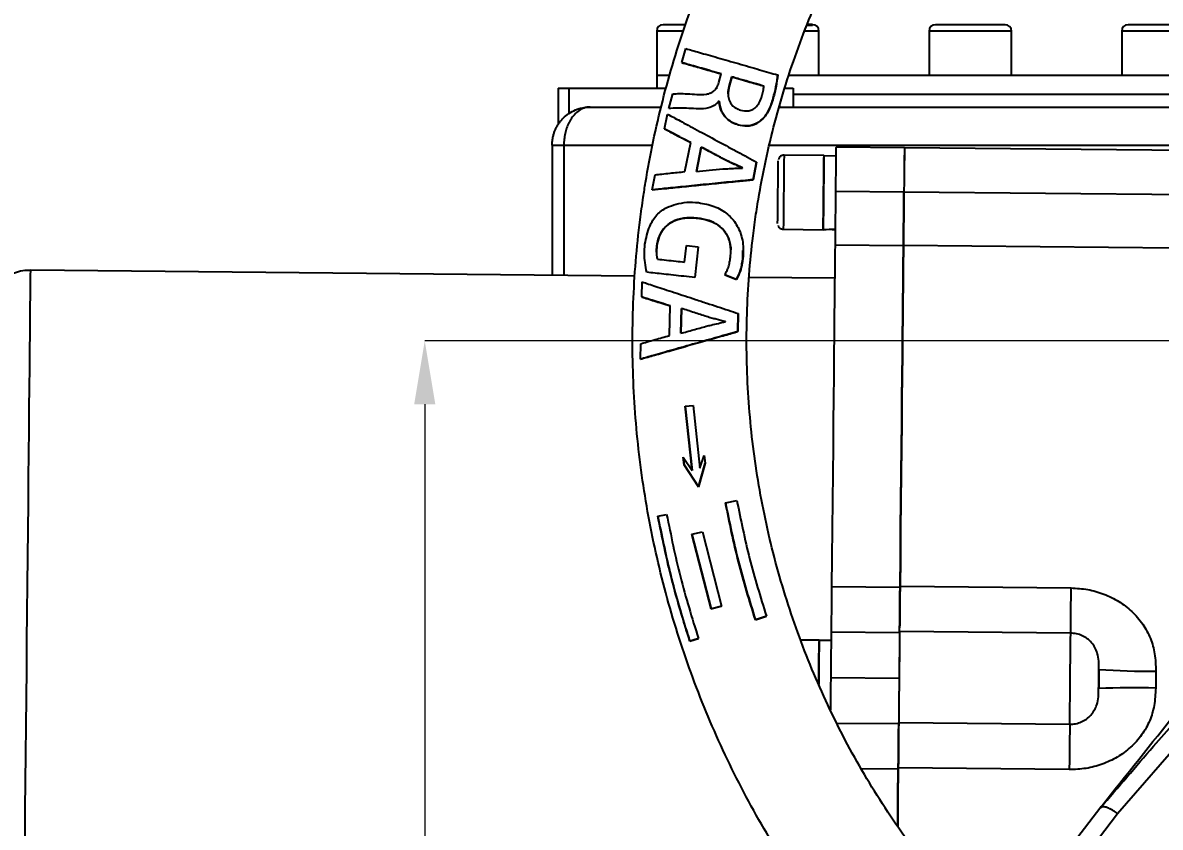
# Model space of a CAD drawing. Header units: millimetres. Extents: x 2454 to 4226, y 715 to 1968.
# Drawn here: x 2955.8 to 3135.3, y 996 to 1123 of the extents above; entities that cross this region are included whole.
import ezdxf

# ---------------------------------------------------------------- set-up
doc = ezdxf.new("R2010")
doc.units = ezdxf.units.MM
doc.layers.add('标注', color=3, linetype='Continuous', lineweight=13)
doc.layers.add('粗实线', color=7, linetype='Continuous', lineweight=40)
doc.styles.add('SLDTEXTSTYLE1', font='txt.shx', dxfattribs={"width": 0.7, "bigfont": 'gbcbig.shx'})
doc.dimstyles.new('SLDDIMSTYLE12$0', dxfattribs={"dimtxt": 12, "dimasz": 10, "dimexe": 0, "dimexo": 0.0625, "dimgap": 0.875, "dimtad": 1, "dimdec": 1, "dimlfac": 1.8, "dimrnd": 1e-09, "dimzin": 12, "dimdsep": 46, "dimtxsty": 'SLDTEXTSTYLE1', "dimcen": 0.09, "dimdle": 8.16, "dimclrd": 3, "dimclre": 3, "dimadec": 0, "dimazin": 3, "dimtfac": 1, "dimtdec": 1, "dimtofl": 0, "dimtmove": 0, "dimatfit": 3, "dimfxl": 0, "dimfrac": 2, "dimtolj": 1, "dimlwd": 5, "dimlwe": 5, "dimarcsym": 0})

# ---------------------------------------------------------------- blocks, each defined once
blk = doc.blocks.new('*D59')
at = {"layer": 'Defpoints', "color": 0, "transparency": 16777216}
for p in [(3205.61, 1241.23), (3205.61, 1072.29), (2947.88, 1020.63)]:
    blk.add_point(p, dxfattribs=at)
at = {"layer": '标注', "color": 3, "lineweight": 5, "transparency": 16777216}
blk.add_line((2947.88, 1020.69), (2947.88, 1241.23), dxfattribs=at)
at = {"layer": '标注', "color": 3, "linetype": 'Continuous', "lineweight": 5, "transparency": 16777216}
for p, q in [((2957.88, 1241.23), (3195.61, 1241.23)), ((3205.61, 1072.35), (3205.61, 1241.23))]:
    blk.add_line(p, q, dxfattribs=at)
at = {"layer": '标注', "color": 3, "transparency": 16777216}
for points in [[(2957.88, 1242.9), (2957.88, 1239.57), (2947.88, 1241.23)], [(3195.61, 1242.9), (3195.61, 1239.57), (3205.61, 1241.23)]]:
    blk.add_solid(points, dxfattribs=at)
at = {"layer": '标注', "color": 0, "transparency": 16777216, "insert": (3076.91, 1253.54), "char_height": 10, "attachment_point": 5, "style": 'SLDTEXTSTYLE1'}
blk.add_mtext('\\A1;{\\H2.28571x;245}', dxfattribs=at)
blk = doc.blocks.new('*D50')
at = {"layer": 'Defpoints', "color": 0, "transparency": 16777216}
for p in [(3205.35, 1072.8), (3019.25, 833.3), (3203.38, 833.3)]:
    blk.add_point(p, dxfattribs=at)
at = {"layer": '标注', "color": 3, "lineweight": 5, "transparency": 16777216}
blk.add_line((3205.29, 1072.8), (3019.25, 1072.8), dxfattribs=at)
at = {"layer": '标注', "color": 3, "linetype": 'Continuous', "lineweight": 5, "transparency": 16777216}
for p, q in [((3019.25, 1062.8), (3019.25, 843.3)), ((3203.32, 833.3), (3019.25, 833.3))]:
    blk.add_line(p, q, dxfattribs=at)
at = {"layer": '标注', "color": 3, "transparency": 16777216}
for points in [[(3017.58, 1062.8), (3020.92, 1062.8), (3019.25, 1072.8)], [(3017.58, 843.3), (3020.92, 843.3), (3019.25, 833.3)]]:
    blk.add_solid(points, dxfattribs=at)
at = {"layer": '标注', "color": 0, "transparency": 16777216, "insert": (3004.66, 912.63), "char_height": 12, "attachment_point": 5, "rotation": 90, "style": 'SLDTEXTSTYLE1'}
blk.add_mtext('\\A1;{\\fSimSun|b0|i0|c134|p2;\\H2.28571x;245}', dxfattribs=at)

msp = doc.modelspace()

# ---------------------------------------------------------------- linework, layer by layer
at = {"color": 7, "linetype": 'Continuous', "lineweight": 25}
for p, q in [((3055.853, 1121.72), (3055.853, 1114.72)), ((3060.049, 1121.72), (3055.853, 1121.72)), ((3081.448, 1121.72), (3079.186, 1121.72)), ((3081.448, 1114.72), (3081.448, 1121.72)), ((3098.853, 1121.72), (3098.853, 1114.72)), ((3111.853, 1121.72), (3098.853, 1121.72)), ((3111.853, 1114.72), (3111.853, 1121.72)), ((3129.259, 1121.72), (3129.259, 1114.72)), ((3141.306, 1121.72), (3129.259, 1121.72)), ((3059.833, 1116.728), (3060.466, 1118.936)), ((3059.833, 1116.728), (3059.833, 1116.726)), ((3065.669, 1113.61), (3066.055, 1114.954)), ((3055.853, 1114.72), (3055.853, 1112.72)), ((3057.878, 1114.72), (3055.853, 1114.72)), ((3067.726, 1114.476), (3067.295, 1112.976)), ((3067.295, 1112.972), (3067.726, 1114.473)), ((3067.726, 1114.476), (3067.726, 1114.473)), ((3147.452, 1114.72), (3076.692, 1114.72)), ((3040.299, 1112.72), (3040.299, 1106.954)), ((3040.299, 1112.72), (3042.027, 1112.72)), ((3042.027, 1108.714), (3042.027, 1112.72)), ((3042.027, 1112.72), (3057.325, 1112.72)), ((3057.757, 1109.488), (3058.417, 1111.791)), ((3065.447, 1112.72), (3065.361, 1112.72)), ((3067.295, 1112.976), (3067.295, 1112.972)), ((3076.058, 1112.72), (3077.382, 1112.72)), ((3077.382, 1112.72), (3077.382, 1109.72)), ((3148.261, 1111.72), (3077.382, 1111.72)), ((3057.757, 1109.488), (3057.757, 1109.486)), ((3065.689, 1110.633), (3065.649, 1110.643)), ((3065.649, 1110.64), (3065.689, 1110.63)), ((3065.689, 1110.633), (3065.689, 1110.63)), ((3074.246, 1111.126), (3074.246, 1111.118)), ((3075.261, 1110.039), (3075.261, 1109.72)), ((3057.075, 1106.272), (3057.541, 1108.603)), ((3057.075, 1106.272), (3057.075, 1106.27)), ((3068.658, 1106.934), (3068.658, 1106.929)), ((3071.875, 1107.275), (3071.875, 1107.269)), ((3060.31, 1099.521), (3061.226, 1104.107)), ((3039.353, 1103.72), (3041.209, 1103.72)), ((3041.209, 1103.72), (3055.188, 1103.72)), ((3062.899, 1103.407), (3062.128, 1099.547)), ((3062.128, 1099.544), (3062.899, 1103.404)), ((3062.899, 1103.407), (3062.899, 1103.404)), ((3073.618, 1103.72), (3145.392, 1103.72)), ((3094.953, 1103.281), (3084.154, 1103.389)), ((3143.874, 1102.795), (3094.953, 1103.281)), ((3066.599, 1101.425), (3066.599, 1101.421)), ((3071.615, 1101.03), (3071.06, 1098.248)), ((3071.06, 1098.24), (3071.615, 1101.022)), ((3071.615, 1101.03), (3071.615, 1101.022)), ((3082.251, 1102.057), (3075.951, 1102.12)), ((3084.14, 1101.985), (3082.25, 1102.003)), ((3055.153, 1096.65), (3055.631, 1099.041)), ((3069.39, 1100.092), (3069.395, 1100.129)), ((3071.06, 1098.248), (3071.06, 1098.24)), ((3055.153, 1096.65), (3055.153, 1096.649)), ((3084.085, 1096.441), (3094.884, 1096.334)), ((3094.884, 1096.349), (3139.768, 1095.903)), ((3062.293, 1092.191), (3062.293, 1092.188)), ((3075.835, 1090.421), (3082.134, 1090.358)), ((3084, 1087.949), (3094.8, 1087.842)), ((3053.927, 1086.676), (3053.927, 1086.674)), ((3055.877, 1087.768), (3055.877, 1087.766)), ((3060.262, 1085.241), (3060.551, 1087.862)), ((3060.551, 1087.862), (3062.398, 1087.659)), ((3062.398, 1087.659), (3061.864, 1082.814)), ((3062.398, 1087.659), (3062.398, 1087.656)), ((3069.468, 1085.962), (3069.469, 1087.058)), ((3069.526, 1087.058), (3069.526, 1087.065)), ((3137.957, 1087.444), (3094.8, 1087.873)), ((3069.468, 1085.97), (3069.468, 1085.962)), ((3052.414, 1083.003), (2957.055, 1083.95)), ((3068.443, 1082.507), (3066.611, 1083.231)), ((3066.611, 1083.231), (3066.611, 1083.226)), ((3066.611, 1083.226), (3068.443, 1082.5)), ((3083.948, 1082.69), (3070.421, 1082.824)), ((3053.508, 1079.734), (3053.558, 1082.111)), ((3068.443, 1082.507), (3068.443, 1082.5)), ((3053.508, 1079.734), (3053.508, 1079.733)), ((3057.877, 1073.658), (3057.974, 1078.331)), ((3059.744, 1077.936), (3059.662, 1074.002)), ((3059.662, 1073.999), (3059.744, 1077.933)), ((3066.713, 1075.811), (3066.711, 1075.85)), ((3066.711, 1075.85), (3066.711, 1075.845)), ((3068.739, 1077.125), (3068.68, 1074.289)), ((3068.68, 1074.281), (3068.739, 1077.117)), ((3068.739, 1077.125), (3068.739, 1077.117)), ((3068.68, 1074.289), (3068.68, 1074.281)), ((3053.303, 1069.928), (3053.354, 1072.365)), ((3053.303, 1069.928), (3053.303, 1069.926)), ((3060.37, 1062.492), (3061.623, 1062.582)), ((3061.451, 1052.361), (3060.37, 1062.492)), ((3060.37, 1062.492), (3060.37, 1062.489)), ((3060.37, 1062.489), (3061.451, 1052.358)), ((3061.623, 1062.582), (3062.667, 1052.732)), ((3060.179, 1053.231), (3060.019, 1054.454)), ((3060.019, 1054.454), (3061.451, 1052.361)), ((3060.019, 1054.454), (3060.019, 1054.452)), ((3060.019, 1054.452), (3060.179, 1053.228)), ((3062.688, 1052.739), (3063.342, 1054.701)), ((3063.342, 1054.701), (3063.5, 1053.502)), ((3062.432, 1049.773), (3060.179, 1053.231)), ((3060.179, 1053.231), (3060.179, 1053.228)), ((3060.179, 1053.228), (3062.432, 1049.77)), ((3063.5, 1053.502), (3062.432, 1049.773)), ((3062.432, 1049.77), (3063.5, 1053.498)), ((3062.667, 1052.732), (3062.688, 1052.739)), ((3063.5, 1053.502), (3063.5, 1053.498)), ((3062.432, 1049.773), (3062.432, 1049.77)), ((3066.714, 1047.259), (3068.511, 1047.613)), ((3066.714, 1047.259), (3066.714, 1047.254)), ((3056.035, 1045.134), (3057.428, 1045.414)), ((3056.035, 1045.134), (3056.035, 1045.132)), ((3061.416, 1042.311), (3063.092, 1042.682)), ((3064.436, 1030.507), (3061.416, 1042.311)), ((3061.416, 1042.311), (3061.416, 1042.308)), ((3061.416, 1042.308), (3064.436, 1030.504)), ((3063.092, 1042.682), (3066.097, 1030.945)), ((3094.265, 1034.07), (3121.263, 1033.802)), ((3083.464, 1034.032), (3094.263, 1033.924)), ((3066.097, 1030.945), (3064.436, 1030.507)), ((3064.436, 1030.504), (3066.097, 1030.942)), ((3064.436, 1030.507), (3064.436, 1030.504)), ((3066.097, 1030.945), (3066.097, 1030.942)), ((3073.17, 1029.369), (3071.43, 1028.799)), ((3071.43, 1028.794), (3073.17, 1029.364)), ((3071.43, 1028.799), (3071.43, 1028.794)), ((3073.17, 1029.369), (3073.17, 1029.364)), ((3083.393, 1026.888), (3094.192, 1026.781)), ((3121.192, 1026.676), (3094.194, 1026.945)), ((3062.438, 1025.835), (3061.09, 1025.388)), ((3061.09, 1025.386), (3062.438, 1025.833)), ((3061.09, 1025.388), (3061.09, 1025.386)), ((3062.438, 1025.835), (3062.438, 1025.833)), ((3081.489, 1025.561), (3078.593, 1025.59)), ((3083.379, 1025.488), (3081.489, 1025.507)), ((3083.321, 1019.693), (3094.12, 1019.585)), ((3143.586, 1015.407), (3128.595, 998.161)), ((3094.051, 1012.554), (3121.049, 1012.286)), ((3084.269, 1012.487), (3094.049, 1012.39)), ((3120.978, 1005.124), (3093.98, 1005.392)), ((3088.104, 1005.305), (3093.978, 1005.246)), ((3125.926, 999.203), (3111.827, 980.786)), ((3128.595, 998.161), (3109.917, 973.818))]:
    msp.add_line(p, q, dxfattribs=at)
at = {"linetype": 'ByBlock'}
for p, q in [((3039.353, 1103.72), (3039.353, 1083.133)), ((3041.209, 1103.72), (3041.209, 1083.114))]:
    msp.add_line(p, q, dxfattribs=at)
at = {"color": 7, "linetype": 'Continuous', "lineweight": 25, "flags": 128}
for points in [[(3084.154, 1103.389), (3084.152, 1103.216), (3084.147, 1102.707), (3084.139, 1101.885), (3084.128, 1100.79), (3084.115, 1099.474), (3084.1, 1098.001), (3084.085, 1096.441)], [(3094.953, 1103.281), (3094.952, 1103.109), (3094.947, 1102.599), (3094.938, 1101.777), (3094.928, 1100.682), (3094.914, 1099.367), (3094.9, 1097.894), (3094.884, 1096.334)], [(3094.953, 1103.281), (3094.952, 1103.112), (3094.947, 1102.606), (3094.939, 1101.787), (3094.928, 1100.694), (3094.915, 1099.38), (3094.9, 1097.909), (3094.884, 1096.349)], [(3074.944, 1091.329), (3074.945, 1091.498), (3074.95, 1091.993), (3074.958, 1092.779), (3074.968, 1093.804), (3074.98, 1094.998), (3074.993, 1096.279), (3075.006, 1097.56), (3075.017, 1098.754), (3075.028, 1099.779), (3075.035, 1100.566), (3075.04, 1101.06), (3075.042, 1101.229), (3075.042, 1101.229)], [(3075.951, 1102.12), (3075.951, 1102.11), (3075.948, 1101.874), (3075.943, 1101.336), (3075.935, 1100.525), (3075.925, 1099.485), (3075.913, 1098.271), (3075.899, 1096.949), (3075.886, 1095.591), (3075.873, 1094.27), (3075.861, 1093.056), (3075.85, 1092.015), (3075.842, 1091.204), (3075.837, 1090.666), (3075.835, 1090.43), (3075.835, 1090.421)], [(3082.25, 1102.003), (3082.251, 1102.047), (3082.248, 1101.812), (3082.243, 1101.274), (3082.235, 1100.463), (3082.224, 1099.422), (3082.212, 1098.208), (3082.199, 1096.887), (3082.186, 1095.529), (3082.173, 1094.207), (3082.161, 1092.993), (3082.15, 1091.953), (3082.142, 1091.142), (3082.137, 1090.604), (3082.134, 1090.368), (3082.135, 1090.412)], [(3082.135, 1090.412), (3082.136, 1090.57), (3082.141, 1091.037), (3082.149, 1091.787), (3082.158, 1092.778), (3082.17, 1093.957), (3082.183, 1095.258), (3082.196, 1096.612), (3082.21, 1097.944), (3082.222, 1099.18), (3082.233, 1100.255), (3082.241, 1101.107), (3082.247, 1101.692), (3082.248, 1101.777)], [(3084.085, 1096.441), (3084.07, 1094.959), (3084.056, 1093.526), (3084.042, 1092.181), (3084.03, 1090.963), (3084.02, 1089.904), (3084.011, 1089.034), (3084.005, 1088.376), (3084, 1087.949)], [(3094.8, 1087.873), (3094.804, 1088.297), (3094.811, 1088.951), (3094.82, 1089.819), (3094.83, 1090.876), (3094.842, 1092.092), (3094.855, 1093.435), (3094.87, 1094.867), (3094.884, 1096.349)], [(3094.884, 1096.334), (3094.87, 1094.851), (3094.855, 1093.418), (3094.842, 1092.074), (3094.83, 1090.856), (3094.819, 1089.797), (3094.811, 1088.927), (3094.804, 1088.269), (3094.8, 1087.842)], [(3084, 1087.949), (3083.989, 1086.817), (3083.975, 1085.373), (3083.957, 1083.626), (3083.937, 1081.583), (3083.914, 1079.253), (3083.888, 1076.648), (3083.859, 1073.779), (3083.828, 1070.66), (3083.795, 1067.305), (3083.759, 1063.73), (3083.721, 1059.951), (3083.682, 1055.985), (3083.641, 1051.852), (3083.598, 1047.57), (3083.554, 1043.159), (3083.51, 1038.639), (3083.464, 1034.032)], [(3094.8, 1087.842), (3094.788, 1086.709), (3094.774, 1085.266), (3094.757, 1083.518), (3094.736, 1081.475), (3094.713, 1079.146), (3094.687, 1076.54), (3094.659, 1073.672), (3094.627, 1070.553), (3094.594, 1067.198), (3094.559, 1063.622), (3094.521, 1059.843), (3094.481, 1055.878), (3094.44, 1051.745), (3094.398, 1047.463), (3094.354, 1043.051), (3094.309, 1038.532), (3094.263, 1033.924)], [(3094.265, 1034.07), (3094.31, 1038.675), (3094.355, 1043.192), (3094.399, 1047.599), (3094.442, 1051.877), (3094.483, 1056.005), (3094.522, 1059.965), (3094.56, 1063.738), (3094.595, 1067.306), (3094.628, 1070.654), (3094.659, 1073.766), (3094.688, 1076.626), (3094.714, 1079.223), (3094.737, 1081.544), (3094.757, 1083.578), (3094.775, 1085.316), (3094.789, 1086.75), (3094.8, 1087.873)], [(2956.428, 1020.954), (2956.472, 1025.448), (2956.517, 1029.919), (2956.561, 1034.344), (2956.604, 1038.702), (2956.646, 1042.969), (2956.688, 1047.123), (2956.728, 1051.145), (2956.766, 1055.012), (2956.803, 1058.706), (2956.838, 1062.208), (2956.871, 1065.499), (2956.901, 1068.563), (2956.929, 1071.385), (2956.955, 1073.95), (2956.978, 1076.245), (2956.998, 1078.258), (2957.015, 1079.978), (2957.029, 1081.399), (2957.04, 1082.511), (2957.048, 1083.309), (2957.053, 1083.79), (2957.055, 1083.95)], [(3094.194, 1026.945), (3094.195, 1027.117), (3094.2, 1027.533), (3094.206, 1028.18), (3094.215, 1029.04), (3094.225, 1030.09), (3094.237, 1031.302), (3094.25, 1032.641), (3094.265, 1034.07)], [(3083.464, 1034.032), (3083.45, 1032.601), (3083.436, 1031.261), (3083.424, 1030.048), (3083.414, 1028.995), (3083.405, 1028.132), (3083.399, 1027.482), (3083.394, 1027.064), (3083.393, 1026.888)], [(3094.263, 1033.924), (3094.249, 1032.494), (3094.236, 1031.154), (3094.224, 1029.94), (3094.213, 1028.888), (3094.205, 1028.025), (3094.199, 1027.513)], [(3121.192, 1026.676), (3121.194, 1026.849), (3121.198, 1027.265), (3121.205, 1027.912), (3121.213, 1028.772), (3121.224, 1029.822), (3121.236, 1031.033), (3121.249, 1032.372), (3121.263, 1033.802)], [(3083.393, 1026.888), (3083.391, 1026.708), (3083.386, 1026.27), (3083.38, 1025.59), (3083.371, 1024.694), (3083.36, 1023.614), (3083.348, 1022.389), (3083.335, 1021.066), (3083.321, 1019.693)], [(3094.194, 1026.945), (3094.191, 1026.721), (3094.186, 1026.162), (3094.177, 1025.297), (3094.166, 1024.165), (3094.153, 1022.822), (3094.138, 1021.331), (3094.122, 1019.764), (3094.107, 1018.197), (3094.092, 1016.704), (3094.078, 1015.357), (3094.067, 1014.221), (3094.059, 1013.35), (3094.053, 1012.785), (3094.051, 1012.554)], [(3081.489, 1025.507), (3081.489, 1025.561), (3081.488, 1025.403), (3081.483, 1024.939), (3081.476, 1024.193), (3081.466, 1023.205), (3081.454, 1022.028), (3081.441, 1020.727), (3081.428, 1019.371), (3081.42, 1018.568)], [(3081.42, 1018.577), (3081.426, 1019.163), (3081.439, 1020.518), (3081.452, 1021.829), (3081.464, 1023.024), (3081.474, 1024.038), (3081.482, 1024.815), (3081.487, 1025.313), (3081.487, 1025.329)], [(3094.192, 1026.781), (3094.19, 1026.6), (3094.186, 1026.162), (3094.179, 1025.483), (3094.17, 1024.586), (3094.159, 1023.506), (3094.147, 1022.282), (3094.134, 1020.959), (3094.12, 1019.585)], [(3121.049, 1012.286), (3121.052, 1012.517), (3121.057, 1013.081), (3121.066, 1013.953), (3121.077, 1015.089), (3121.091, 1016.436), (3121.105, 1017.929), (3121.121, 1019.496), (3121.136, 1021.063), (3121.151, 1022.553), (3121.165, 1023.897), (3121.176, 1025.028), (3121.185, 1025.894), (3121.19, 1026.452), (3121.192, 1026.676)], [(2955.803, 957.957), (2955.804, 958.117), (2955.809, 958.598), (2955.817, 959.396), (2955.828, 960.508), (2955.842, 961.929), (2955.859, 963.65), (2955.879, 965.662), (2955.901, 967.957), (2955.927, 970.522), (2955.955, 973.344), (2955.985, 976.408), (2956.018, 979.699), (2956.053, 983.201), (2956.089, 986.895), (2956.128, 990.762), (2956.168, 994.784), (2956.209, 998.938), (2956.251, 1003.205), (2956.295, 1007.563), (2956.339, 1011.988), (2956.383, 1016.459), (2956.428, 1020.954)], [(3125.636, 1020.955), (3125.632, 1020.607), (3125.629, 1020.233), (3125.625, 1019.842), (3125.621, 1019.442), (3125.617, 1019.041), (3125.613, 1018.65), (3125.609, 1018.275), (3125.606, 1017.927)], [(3125.606, 1017.927), (3125.609, 1018.305), (3125.613, 1018.684), (3125.617, 1019.062), (3125.621, 1019.441), (3125.624, 1019.819), (3125.628, 1020.198), (3125.632, 1020.576), (3125.636, 1020.955)], [(3134.634, 1020.673), (3134.63, 1020.338), (3134.627, 1020.003), (3134.624, 1019.667), (3134.62, 1019.332), (3134.617, 1018.997), (3134.614, 1018.661), (3134.61, 1018.326), (3134.607, 1017.991)], [(3083.321, 1019.693), (3083.307, 1018.319), (3083.294, 1016.996), (3083.282, 1015.772), (3083.271, 1014.692), (3083.27, 1014.549)], [(3094.12, 1019.585), (3094.107, 1018.212), (3094.094, 1016.889), (3094.082, 1015.664), (3094.071, 1014.584), (3094.062, 1013.688), (3094.055, 1013.008), (3094.051, 1012.57), (3094.049, 1012.39)], [(3093.98, 1005.392), (3093.994, 1006.824), (3094.007, 1008.165), (3094.019, 1009.38), (3094.03, 1010.435), (3094.038, 1011.301), (3094.045, 1011.954), (3094.049, 1012.375), (3094.051, 1012.554)], [(3094.049, 1012.39), (3094.047, 1012.214), (3094.043, 1011.796), (3094.037, 1011.146), (3094.028, 1010.283), (3094.018, 1009.23), (3094.006, 1008.017), (3093.992, 1006.677), (3093.978, 1005.246)], [(3121.049, 1012.286), (3121.048, 1012.107), (3121.043, 1011.685), (3121.037, 1011.033), (3121.028, 1010.167), (3121.018, 1009.112), (3121.006, 1007.897), (3120.993, 1006.555), (3120.978, 1005.124)], [(3093.887, 996.098), (3093.889, 996.26), (3093.934, 1000.782), (3093.98, 1005.392)], [(3093.978, 1005.246), (3093.932, 1000.639), (3093.888, 996.149)]]:
    msp.add_lwpolyline(points, dxfattribs=at)
at = {"color": 7, "linetype": 'Continuous', "lineweight": 25}
for centre, radius, start, end in [((3056.853, 1121.72), 1, 90, 180), ((3080.448, 1121.72), 1, 0, 90), ((3099.853, 1121.72), 1, 90, 180), ((3110.853, 1121.72), 1, 0, 90), ((3130.259, 1121.72), 1, 90, 180), ((3133.433, 1126.152), 105.485, 265.76119, 270.65234), ((3131.048, 886.245), 131.794, 88.4528, 92.36682)]:
    msp.add_arc(centre, radius, start, end, dxfattribs=at)
for centre, start_param, end_param in [((3082.193, 1096.208), 4.712389, 4.9017857), ((3084.082, 1096.189), 4.6181155, 4.712389)]:
    msp.add_ellipse(centre, major_axis=(10.038, -0.1), ratio=0.5773555, start_param=start_param, end_param=end_param, dxfattribs=at)
for points, knots in [([(3053.725, 1095.471), (3053.557, 1094.29), (3053.079, 1090.929), (3052.511, 1085.361), (3052.11, 1078.77), (3051.997, 1072.167), (3052.167, 1065.566), (3052.622, 1058.977), (3053.36, 1052.415), (3054.379, 1045.89), (3055.679, 1039.415), (3057.256, 1033.003), (3059.108, 1026.664), (3061.23, 1020.41), (3063.621, 1014.254), (3066.274, 1008.207), (3069.184, 1002.279), (3072.348, 996.482), (3075.758, 990.827), (3079.408, 985.323), (3083.292, 979.982), (3087.402, 974.813), (3091.731, 969.826), (3096.271, 965.03), (3101.013, 960.434), (3105.948, 956.046), (3111.068, 951.874), (3116.362, 947.927), (3121.822, 944.212), (3127.436, 940.735), (3133.195, 937.503), (3139.088, 934.522), (3145.103, 931.797), (3151.231, 929.334), (3157.458, 927.137), (3163.775, 925.21), (3170.169, 923.557), (3176.627, 922.181), (3183.14, 921.084), (3189.693, 920.268), (3196.275, 919.735), (3202.874, 919.486), (3209.478, 919.522), (3216.074, 919.841), (3222.651, 920.445), (3229.195, 921.331), (3235.695, 922.498), (3242.139, 923.943), (3248.514, 925.665), (3254.81, 927.659), (3261.013, 929.923), (3267.114, 932.452), (3273.1, 935.241), (3278.96, 938.285), (3284.684, 941.579), (3290.261, 945.116), (3295.68, 948.89), (3300.932, 952.893), (3306.007, 957.119), (3310.895, 961.56), (3315.587, 966.207), (3320.075, 971.051), (3324.35, 976.085), (3328.405, 981.297), (3332.231, 986.68), (3335.822, 992.222), (3339.171, 997.913), (3342.272, 1003.744), (3345.119, 1009.703), (3347.707, 1015.778), (3350.031, 1021.96), (3352.087, 1028.236), (3353.87, 1034.594), (3355.379, 1041.023), (3356.609, 1047.512), (3357.558, 1054.047), (3358.225, 1060.617), (3358.609, 1067.21), (3358.709, 1073.813), (3358.524, 1080.414), (3358.055, 1087.001), (3357.303, 1093.562), (3356.27, 1100.085), (3354.956, 1106.557), (3353.365, 1112.966), (3351.5, 1119.301), (3349.363, 1125.55), (3346.96, 1131.701), (3344.294, 1137.742), (3341.37, 1143.664), (3338.194, 1149.454), (3334.772, 1155.102), (3331.11, 1160.597), (3327.214, 1165.93), (3323.093, 1171.09), (3318.753, 1176.068), (3314.203, 1180.854), (3309.452, 1185.44), (3304.507, 1189.817), (3299.378, 1193.977), (3294.075, 1197.913), (3288.607, 1201.617), (3282.985, 1205.081), (3277.219, 1208.301), (3271.32, 1211.269), (3265.299, 1213.981), (3259.166, 1216.431), (3252.934, 1218.614), (3246.613, 1220.528), (3240.216, 1222.167), (3233.754, 1223.529), (3227.24, 1224.612), (3220.684, 1225.414), (3214.101, 1225.932), (3207.501, 1226.167), (3200.898, 1226.117), (3194.302, 1225.783), (3187.727, 1225.166), (3181.185, 1224.266), (3174.687, 1223.085), (3168.247, 1221.625), (3161.875, 1219.89), (3155.584, 1217.881), (3149.385, 1215.604), (3143.29, 1213.062), (3137.31, 1210.26), (3131.456, 1207.204), (3125.739, 1203.898), (3120.17, 1200.348), (3114.759, 1196.563), (3109.516, 1192.548), (3104.45, 1188.311), (3099.572, 1183.86), (3094.89, 1179.203), (3090.412, 1174.349), (3086.148, 1169.306), (3082.105, 1164.085), (3078.29, 1158.694), (3074.711, 1153.144), (3071.374, 1147.445), (3068.286, 1141.608), (3065.452, 1135.643), (3062.877, 1129.562), (3060.567, 1123.375), (3058.525, 1117.095), (3056.754, 1110.733), (3055.262, 1104.3), (3054.3, 1099.2), (3053.845, 1096.248), (3053.725, 1095.471)], [0, 0, 0, 0, 0.00371707, 0.01057073, 0.01742476, 0.02427878, 0.03113281, 0.03798684, 0.04484087, 0.0516949, 0.05854893, 0.06540296, 0.07225699, 0.07911102, 0.08596505, 0.09281907, 0.0996731, 0.10652713, 0.11338116, 0.12023519, 0.12708922, 0.13394325, 0.14079728, 0.14765131, 0.15450534, 0.16135937, 0.1682134, 0.17506743, 0.18192146, 0.18877549, 0.19562952, 0.20248355, 0.20933758, 0.21619161, 0.22304564, 0.22989967, 0.2367537, 0.24360773, 0.25046176, 0.25731579, 0.26416982, 0.27102385, 0.27787788, 0.28473191, 0.29158594, 0.29843997, 0.305294, 0.31214803, 0.31900206, 0.32585609, 0.33271012, 0.33956415, 0.34641818, 0.35327221, 0.36012624, 0.36698027, 0.3738343, 0.38068833, 0.38754236, 0.39439639, 0.40125042, 0.40810445, 0.41495848, 0.42181251, 0.42866653, 0.43552056, 0.44237459, 0.44922862, 0.45608265, 0.46293668, 0.46979071, 0.47664474, 0.48349877, 0.4903528, 0.49720683, 0.50406086, 0.51091488, 0.51776891, 0.52462294, 0.53147697, 0.538331, 0.54518503, 0.55203906, 0.55889309, 0.56574712, 0.57260114, 0.57945517, 0.5863092, 0.59316323, 0.60001726, 0.60687129, 0.61372532, 0.62057935, 0.62743338, 0.63428741, 0.64114144, 0.64799547, 0.6548495, 0.66170352, 0.66855755, 0.67541158, 0.68226561, 0.68911964, 0.69597367, 0.7028277, 0.70968173, 0.71653576, 0.72338979, 0.73024382, 0.73709785, 0.74395188, 0.75080591, 0.75765994, 0.76451397, 0.771368, 0.77822203, 0.78507606, 0.79193009, 0.79878412, 0.80563816, 0.81249219, 0.81934622, 0.82620025, 0.83305428, 0.83990831, 0.84676234, 0.85361637, 0.8604704, 0.86732443, 0.87417846, 0.88103249, 0.88788652, 0.89474054, 0.90159457, 0.9084486, 0.91530263, 0.92215666, 0.92901069, 0.93586472, 0.94271875, 0.94957278, 0.95642681, 0.96328084, 0.97013487, 0.9769889, 0.98384293, 0.99069696, 0.99755098, 1, 1, 1, 1]), ([(3071.527, 1092.812), (3071.69, 1093.853), (3072.173, 1096.936), (3073.186, 1102.027), (3074.66, 1108.053), (3076.412, 1114.005), (3078.434, 1119.87), (3080.724, 1125.637), (3083.275, 1131.292), (3086.082, 1136.825), (3089.14, 1142.224), (3092.443, 1147.476), (3095.982, 1152.572), (3099.751, 1157.5), (3103.743, 1162.25), (3107.947, 1166.812), (3112.357, 1171.177), (3116.961, 1175.336), (3121.752, 1179.278), (3126.716, 1183), (3131.855, 1186.475), (3136.028, 1189.091), (3138.534, 1190.459), (3139.225, 1190.836)], [0, 0, 0, 0, 0.0256152, 0.0758882, 0.1261644, 0.1764406, 0.2267168, 0.2769931, 0.3272693, 0.3775455, 0.4278218, 0.478098, 0.5283742, 0.5786505, 0.6289267, 0.6792029, 0.7294791, 0.7797554, 0.8300316, 0.8803078, 0.930584, 0.9808603, 1, 1, 1, 1]), ([(3060.39, 1122.72), (3060.323, 1122.72), (3060.256, 1122.72), (3059.19, 1122.72), (3058.339, 1122.72), (3057.151, 1122.72), (3056.841, 1122.72), (3056.854, 1122.72)], [0.48350644, 0.48350644, 0.48350644, 0.48350644, 0.5, 0.5, 0.75, 0.75, 1, 1, 1, 1]), ([(3110.847, 1122.72), (3110.849, 1122.72), (3110.888, 1122.72), (3110.747, 1122.72), (3110.319, 1122.72), (3109.288, 1122.72), (3107.799, 1122.72), (3106.419, 1122.72), (3105.289, 1122.72), (3104.166, 1122.72), (3102.781, 1122.72), (3101.956, 1122.72), (3099.853, 1122.72)], [0, 0, 0, 0, 0.0048252, 0.0921613, 0.1776825, 0.3365501, 0.4954177, 0.580939, 0.6682751, 0.7556112, 0.8411324, 1, 1, 1, 1]), ([(3133.698, 1122.72), (3133.691, 1122.72), (3133.32, 1122.72), (3132.678, 1122.72), (3131.794, 1122.72), (3131.097, 1122.72), (3130.425, 1122.72), (3130.325, 1122.72), (3130.259, 1122.72)], [0, 0, 0, 0, 0.0034592, 0.1723621, 0.3448493, 0.5173365, 0.6862394, 1, 1, 1, 1]), ([(3140.3, 1122.72), (3140.302, 1122.72), (3140.34, 1122.72), (3140.199, 1122.72), (3139.771, 1122.72), (3138.74, 1122.72), (3137.252, 1122.72), (3135.871, 1122.72), (3134.742, 1122.72), (3133.619, 1122.72), (3132.233, 1122.72), (3131.408, 1122.72), (3130.872, 1122.72)], [0, 0, 0, 0, 0.0048252, 0.0921613, 0.1776825, 0.3365501, 0.4954177, 0.580939, 0.6682751, 0.7556112, 0.8411324, 1, 1, 1, 1]), ([(3060.466, 1118.936), (3061.124, 1118.75), (3062.44, 1118.376), (3065.428, 1117.523), (3068.747, 1116.572), (3072.129, 1115.601), (3074.031, 1115.053), (3074.964, 1114.784)], [0, 0, 0, 0, 0.2014127, 0.4028436, 0.6043332, 0.8058877, 1, 1, 1, 1]), ([(3066.055, 1114.954), (3064.994, 1115.258), (3062.871, 1115.865), (3060.88, 1116.431), (3060.054, 1116.665), (3059.833, 1116.728)], [0, 0, 0, 0, 0.4228549, 0.8457333, 1, 1, 1, 1]), ([(3059.833, 1116.726), (3060.421, 1116.56), (3061.597, 1116.226), (3063.898, 1115.569), (3065.452, 1115.124), (3066.055, 1114.951)], [0, 0, 0, 0, 0.3794976, 0.7590374, 1, 1, 1, 1]), ([(3062.196, 1111.714), (3062.692, 1111.689), (3063.422, 1111.651), (3064.395, 1111.907), (3064.977, 1112.289), (3065.419, 1112.866), (3065.579, 1113.341), (3065.669, 1113.61)], [0, 0, 0, 0, 0.3620962, 0.5329174, 0.6746745, 0.8160116, 1, 1, 1, 1]), ([(3072.776, 1113.026), (3071.719, 1113.33), (3070.082, 1113.8), (3068.342, 1114.299), (3067.726, 1114.476)], [0, 0, 0, 0, 0.6456247, 1, 1, 1, 1]), ([(3067.726, 1114.473), (3068.7, 1114.193), (3070.545, 1113.663), (3072.061, 1113.226), (3072.776, 1113.02)], [0, 0, 0, 0, 0.5279244, 1, 1, 1, 1]), ([(3074.964, 1114.784), (3074.883, 1114.174), (3074.761, 1113.254), (3074.493, 1112.036), (3074.328, 1111.429), (3074.246, 1111.126)], [0, 0, 0, 0, 0.4968405, 0.748002, 1, 1, 1, 1]), ([(3074.246, 1111.118), (3074.402, 1111.722), (3074.638, 1112.635), (3074.856, 1113.858), (3074.928, 1114.47), (3074.964, 1114.777)], [0, 0, 0, 0, 0.493963, 0.7462442, 1, 1, 1, 1]), ([(3058.417, 1111.791), (3058.745, 1111.817), (3059.409, 1111.868), (3060.682, 1111.819), (3061.687, 1111.75), (3062.196, 1111.714)], [0, 0, 0, 0, 0.3245565, 0.6574202, 1, 1, 1, 1]), ([(3067.137, 1111.817), (3067.133, 1111.85), (3067.089, 1112.238), (3067.196, 1112.621), (3067.295, 1112.972)], [0, 0, 0, 0, 0.0858088, 1, 1, 1, 1]), ([(3067.295, 1112.976), (3067.203, 1112.537), (3067.051, 1111.806), (3067.255, 1110.77), (3067.698, 1110.013), (3068.347, 1109.488), (3068.833, 1109.311), (3069.068, 1109.226)], [0, 0, 0, 0, 0.2851755, 0.474631, 0.6648604, 0.8375129, 1, 1, 1, 1]), ([(3069.068, 1109.226), (3069.514, 1109.142), (3070.196, 1109.014), (3071.072, 1109.31), (3071.643, 1109.802), (3072.157, 1110.502), (3072.355, 1111.101), (3072.464, 1111.429)], [0, 0, 0, 0, 0.2919908, 0.446491, 0.6008775, 0.7810165, 1, 1, 1, 1]), ([(3072.464, 1111.429), (3072.498, 1111.561), (3072.568, 1111.824), (3072.703, 1112.351), (3072.747, 1112.756), (3072.776, 1113.026)], [0, 0, 0, 0, 0.2500519, 0.5001218, 1, 1, 1, 1]), ([(3039.353, 1103.72), (3039.354, 1103.803), (3039.356, 1103.969), (3039.372, 1104.219), (3039.398, 1104.469), (3039.435, 1104.72), (3039.483, 1104.97), (3039.542, 1105.22), (3039.611, 1105.468), (3039.692, 1105.714), (3039.784, 1105.959), (3039.887, 1106.2), (3040.002, 1106.438), (3040.127, 1106.672), (3040.264, 1106.902), (3040.412, 1107.127), (3040.57, 1107.346), (3040.739, 1107.559), (3040.919, 1107.765), (3041.302, 1108.167), (3041.978, 1108.728), (3042.756, 1109.149), (3043.33, 1109.372), (3043.645, 1109.476), (3044.006, 1109.572), (3044.414, 1109.651), (3044.868, 1109.709), (3045.187, 1109.716), (3045.353, 1109.72)], [0, 0, 0, 0, 0.0263321, 0.0528303, 0.079495, 0.1063264, 0.1333249, 0.1604907, 0.1878241, 0.2153254, 0.2429949, 0.2708328, 0.2988395, 0.3270151, 0.35536, 0.3838743, 0.4125585, 0.4414125, 0.4704369, 0.4996316, 0.6180965, 0.7485284, 0.779296, 0.8145218, 0.8542056, 0.8983469, 0.9469453, 1, 1, 1, 1]), ([(3045.353, 1109.72), (3045.296, 1109.719), (3045.183, 1109.717), (3045.017, 1109.702), (3044.858, 1109.678), (3044.707, 1109.648), (3044.563, 1109.611), (3044.427, 1109.569), (3044.299, 1109.522), (3044.177, 1109.473), (3044.064, 1109.421), (3043.958, 1109.368), (3043.859, 1109.315), (3043.534, 1109.126), (3043.027, 1108.728), (3042.521, 1108.121), (3042.192, 1107.605), (3041.984, 1107.22), (3041.8, 1106.816), (3041.641, 1106.396), (3041.506, 1105.963), (3041.397, 1105.521), (3041.312, 1105.073), (3041.253, 1104.622), (3041.216, 1104.171), (3041.211, 1103.87), (3041.209, 1103.72)], [0, 0, 0, 0, 0.0267212, 0.0523951, 0.0770216, 0.1006008, 0.1231326, 0.1446168, 0.1650535, 0.1844425, 0.2027839, 0.2200775, 0.2363234, 0.2515216, 0.3817785, 0.500432, 0.5527833, 0.6045985, 0.6558791, 0.7066262, 0.7568416, 0.8065267, 0.8556833, 0.9043131, 0.952418, 1, 1, 1, 1]), ([(3045.353, 1109.72), (3047.289, 1109.72), (3050.894, 1109.72), (3054.736, 1109.72), (3056.549, 1109.72)], [0, 0, 0, 0, 0.08521475, 0.15874862, 0.15874862, 0.15874862, 0.15874862]), ([(3062.065, 1109.445), (3061.555, 1109.471), (3060.536, 1109.522), (3059.029, 1109.583), (3058.224, 1109.523), (3057.757, 1109.488)], [0, 0, 0, 0, 0.2957472, 0.5908494, 1, 1, 1, 1]), ([(3065.649, 1110.643), (3065.422, 1110.395), (3064.966, 1109.899), (3063.808, 1109.472), (3062.82, 1109.409), (3062.193, 1109.439), (3062.065, 1109.445)], [0, 0, 0, 0, 0.2428882, 0.4869816, 0.8948499, 1, 1, 1, 1]), ([(3068.658, 1106.934), (3068.215, 1107.102), (3067.407, 1107.409), (3066.425, 1108.377), (3065.851, 1109.478), (3065.736, 1110.294), (3065.689, 1110.633)], [0, 0, 0, 0, 0.2811784, 0.5131061, 0.7976605, 1, 1, 1, 1]), ([(3065.689, 1110.63), (3065.773, 1110.136), (3065.943, 1109.147), (3066.781, 1107.918), (3067.786, 1107.232), (3068.418, 1107.013), (3068.658, 1106.929)], [0, 0, 0, 0, 0.2905702, 0.5824467, 0.8414087, 1, 1, 1, 1]), ([(3074.246, 1111.126), (3074.134, 1110.756), (3073.805, 1109.67), (3073.075, 1108.222), (3072.198, 1107.53), (3071.875, 1107.275)], [0, 0, 0, 0, 0.2460833, 0.7226908, 1, 1, 1, 1]), ([(3071.875, 1107.269), (3072.305, 1107.627), (3073.157, 1108.337), (3073.864, 1109.841), (3074.149, 1110.794), (3074.246, 1111.118)], [0, 0, 0, 0, 0.4018584, 0.7965235, 1, 1, 1, 1]), ([(3075.17, 1109.72), (3078.6, 1109.72), (3084.551, 1109.72), (3093.12, 1109.72), (3100.691, 1109.72), (3108.24, 1109.72), (3115.695, 1109.72), (3121.671, 1109.72), (3125.108, 1109.72), (3126.148, 1109.72), (3126.148, 1109.72), (3126.148, 1109.72), (3126.148, 1109.72), (3133.731, 1109.72), (3141.314, 1109.72), (3148.896, 1109.72)], [0.39757983, 0.39757983, 0.39757983, 0.39757983, 0.52386912, 0.61270567, 0.70126715, 0.78948399, 0.87647135, 0.9626063, 1, 1, 1, 1.00000008, 1.00000008, 1.00000008, 1.27256386, 1.27256386, 1.27256386, 1.27256386]), ([(3057.541, 1108.603), (3058.161, 1108.272), (3059.401, 1107.608), (3062.208, 1106.1), (3064.839, 1104.684), (3067.007, 1103.517), (3068.635, 1102.639), (3070.208, 1101.79), (3071.146, 1101.283), (3071.615, 1101.03)], [0, 0, 0, 0, 0.1935726, 0.3869728, 0.5852606, 0.6874897, 0.7897168, 0.8948667, 1, 1, 1, 1]), ([(3061.226, 1104.107), (3060.289, 1104.596), (3058.637, 1105.459), (3057.547, 1106.026), (3057.075, 1106.272)], [0, 0, 0, 0, 0.5669831, 1, 1, 1, 1]), ([(3057.075, 1106.27), (3057.636, 1105.978), (3058.744, 1105.401), (3060.405, 1104.533), (3061.226, 1104.104)], [0, 0, 0, 0, 0.5060119, 1, 1, 1, 1]), ([(3071.875, 1107.275), (3071.432, 1107.068), (3070.568, 1106.664), (3069.416, 1106.738), (3068.803, 1106.897), (3068.658, 1106.934)], [0, 0, 0, 0, 0.4462891, 0.869477, 1, 1, 1, 1]), ([(3068.658, 1106.929), (3069.161, 1106.829), (3070.205, 1106.622), (3071.261, 1106.915), (3071.781, 1107.215), (3071.875, 1107.269)], [0, 0, 0, 0, 0.4321271, 0.8971112, 1, 1, 1, 1]), ([(3066.599, 1101.425), (3065.989, 1101.753), (3064.745, 1102.419), (3063.522, 1103.074), (3062.899, 1103.407)], [0, 0, 0, 0, 0.4911183, 1, 1, 1, 1]), ([(3062.899, 1103.404), (3063.871, 1102.884), (3065.126, 1102.212), (3066.328, 1101.567), (3066.599, 1101.421)], [0, 0, 0, 0, 0.7747288, 1, 1, 1, 1]), ([(3069.395, 1100.129), (3068.947, 1100.332), (3068.27, 1100.638), (3067.32, 1101.068), (3066.84, 1101.306), (3066.599, 1101.425)], [0, 0, 0, 0, 0.4942267, 0.7463437, 1, 1, 1, 1]), ([(3066.599, 1101.421), (3067.029, 1101.213), (3067.736, 1100.87), (3068.669, 1100.455), (3069.152, 1100.234), (3069.395, 1100.124)], [0, 0, 0, 0, 0.434199, 0.7155015, 1, 1, 1, 1]), ([(3075.947, 1102.112), (3075.846, 1102.106), (3075.654, 1102.095), (3075.416, 1101.963), (3075.249, 1101.807), (3075.144, 1101.647), (3075.088, 1101.516), (3075.071, 1101.44), (3075.065, 1101.413)], [0, 0, 0, 0, 0.2465301, 0.4681038, 0.6517005, 0.8067896, 0.9342263, 1, 1, 1, 1]), ([(3055.631, 1099.041), (3055.961, 1099.076), (3056.63, 1099.145), (3058.158, 1099.302), (3059.499, 1099.439), (3060.31, 1099.521)], [0, 0, 0, 0, 0.2771838, 0.5626224, 1, 1, 1, 1]), ([(3062.128, 1099.547), (3062.802, 1099.611), (3064.174, 1099.741), (3065.569, 1099.872), (3066.279, 1099.939)], [0, 0, 0, 0, 0.4911733, 1, 1, 1, 1]), ([(3066.279, 1099.939), (3066.542, 1099.957), (3067.206, 1100.002), (3068.257, 1100.051), (3069.01, 1100.078), (3069.39, 1100.092)], [0, 0, 0, 0, 0.2465382, 0.6208259, 1, 1, 1, 1]), ([(3071.06, 1098.248), (3070.547, 1098.197), (3069.523, 1098.096), (3067.794, 1097.925), (3065.985, 1097.745), (3064.122, 1097.559), (3062.26, 1097.372), (3060.453, 1097.19), (3058.775, 1097.02), (3056.832, 1096.823), (3055.809, 1096.718), (3055.153, 1096.65)], [0, 0, 0, 0, 0.1015881, 0.2031909, 0.3047103, 0.4062321, 0.5091943, 0.6121468, 0.7144134, 0.8166626, 1, 1, 1, 1]), ([(3055.153, 1096.649), (3055.772, 1096.712), (3057.008, 1096.84), (3059.783, 1097.12), (3062.903, 1097.434), (3066.115, 1097.754), (3069.059, 1098.045), (3070.401, 1098.176), (3071.06, 1098.24)], [0, 0, 0, 0, 0.1625537, 0.3249645, 0.4914547, 0.6623368, 0.8344534, 1, 1, 1, 1]), ([(3054, 1088.049), (3054.094, 1088.541), (3054.282, 1089.525), (3054.83, 1091.162), (3055.776, 1092.803), (3057.277, 1093.859), (3058.926, 1094.386), (3060.604, 1094.777), (3061.827, 1094.677), (3062.461, 1094.625)], [0, 0, 0, 0, 0.11381521, 0.22736435, 0.40609115, 0.58537707, 0.72054093, 0.85536738, 1, 1, 1, 1]), ([(3062.461, 1094.625), (3063.29, 1094.475), (3064.954, 1094.175), (3067.071, 1092.951), (3068.56, 1091.187), (3069.447, 1089.038), (3069.566, 1087.17), (3069.483, 1086.152), (3069.468, 1085.97)], [0, 0, 0, 0, 0.19600985, 0.39337843, 0.56721231, 0.76060263, 0.95711289, 1, 1, 1, 1]), ([(3055.877, 1087.766), (3055.978, 1088.312), (3056.18, 1089.406), (3057.057, 1090.715), (3058.273, 1091.681), (3059.841, 1092.199), (3061.257, 1092.27), (3062.078, 1092.205), (3062.293, 1092.188)], [0, 0, 0, 0, 0.180783, 0.3627587, 0.5327461, 0.7287325, 0.9288817, 1, 1, 1, 1]), ([(3062.293, 1092.191), (3061.538, 1092.225), (3060.134, 1092.287), (3058.272, 1091.711), (3056.993, 1090.666), (3056.154, 1089.293), (3055.972, 1088.289), (3055.877, 1087.768)], [0, 0, 0, 0, 0.24705614, 0.45953038, 0.67278818, 0.82996943, 1, 1, 1, 1]), ([(3067.521, 1086.188), (3067.544, 1086.844), (3067.592, 1088.163), (3066.837, 1089.901), (3065.616, 1091.136), (3064.05, 1091.894), (3062.907, 1092.087), (3062.293, 1092.191)], [0, 0, 0, 0, 0.2148702, 0.4319702, 0.6179466, 0.7945238, 1, 1, 1, 1]), ([(3062.293, 1092.188), (3062.709, 1092.123), (3063.556, 1091.991), (3064.893, 1091.521), (3066.179, 1090.685), (3067.118, 1089.338), (3067.562, 1088.021), (3067.532, 1087.191), (3067.523, 1086.955)], [0, 0, 0, 0, 0.1476989, 0.3010929, 0.5046599, 0.7084821, 0.9173141, 1, 1, 1, 1]), ([(3107.629, 979.281), (3107.145, 979.774), (3105.212, 981.743), (3102.042, 985.387), (3098.133, 990.202), (3094.462, 995.205), (3091.021, 1000.368), (3087.821, 1005.683), (3084.868, 1011.14), (3082.168, 1016.726), (3079.726, 1022.43), (3077.549, 1028.239), (3075.64, 1034.143), (3074.004, 1040.127), (3072.644, 1046.181), (3071.562, 1052.29), (3070.762, 1058.443), (3070.244, 1064.625), (3070.01, 1070.825), (3070.06, 1077.03), (3070.398, 1083.224), (3070.915, 1088.487), (3071.366, 1091.673), (3071.527, 1092.812)], [0, 0, 0, 0, 0.0168019, 0.0670767, 0.1173514, 0.1676261, 0.2179009, 0.2681756, 0.3184503, 0.3687251, 0.4189998, 0.4692745, 0.5195493, 0.569824, 0.6200987, 0.6703735, 0.7206482, 0.770923, 0.8211977, 0.8714724, 0.9217472, 0.9720219, 1, 1, 1, 1]), ([(3075.004, 1091.039), (3075.026, 1090.972), (3075.078, 1090.808), (3075.273, 1090.607), (3075.533, 1090.452), (3075.73, 1090.435), (3075.824, 1090.428)], [0, 0, 0, 0, 0.1899329, 0.4670784, 0.7451475, 1, 1, 1, 1]), ([(3054.296, 1083.637), (3054.191, 1084.138), (3053.994, 1085.077), (3053.894, 1086.569), (3053.964, 1087.55), (3054, 1088.049)], [0, 0, 0, 0, 0.3597116, 0.6742666, 1, 1, 1, 1]), ([(3055.829, 1086.83), (3055.828, 1086.871), (3055.819, 1087.182), (3055.85, 1087.495), (3055.877, 1087.766)], [0, 0, 0, 0, 0.1333487, 1, 1, 1, 1]), ([(3055.877, 1087.768), (3055.862, 1087.594), (3055.83, 1087.248), (3055.821, 1086.639), (3055.833, 1086.1), (3055.945, 1085.787), (3055.973, 1085.709)], [0, 0, 0, 0, 0.2479731, 0.4961296, 0.8742402, 1, 1, 1, 1]), ([(3066.611, 1083.231), (3066.733, 1083.458), (3066.976, 1083.911), (3067.237, 1084.644), (3067.417, 1085.407), (3067.486, 1085.927), (3067.521, 1086.188)], [0, 0, 0, 0, 0.24924876, 0.49860131, 0.74793826, 1, 1, 1, 1]), ([(3055.973, 1085.709), (3056.913, 1085.607), (3058.238, 1085.463), (3059.807, 1085.291), (3060.262, 1085.241)], [0, 0, 0, 0, 0.709643, 1, 1, 1, 1]), ([(3069.468, 1085.97), (3069.427, 1085.669), (3069.326, 1084.919), (3069.049, 1083.717), (3068.648, 1082.915), (3068.443, 1082.507)], [0, 0, 0, 0, 0.24729592, 0.61639054, 1, 1, 1, 1]), ([(3068.443, 1082.5), (3068.686, 1082.996), (3069.056, 1083.755), (3069.333, 1084.978), (3069.422, 1085.631), (3069.468, 1085.962)], [0, 0, 0, 0, 0.48206205, 0.73761657, 1, 1, 1, 1]), ([(2957.055, 1083.914), (2956.866, 1083.925), (2956.215, 1083.965), (2955.141, 1083.744), (2953.917, 1083.308), (2952.865, 1082.695), (2951.986, 1081.973), (2951.278, 1081.182), (2950.733, 1080.367), (2950.338, 1079.566), (2950.073, 1078.819), (2949.913, 1078.161), (2949.831, 1077.626), (2949.797, 1077.244), (2949.79, 1077.048), (2949.787, 1076.982)], [0, 0, 0, 0, 0.05071413, 0.17536571, 0.29119724, 0.39967899, 0.50138279, 0.5963716, 0.68432727, 0.76457398, 0.83605576, 0.89731282, 0.94654692, 0.98196298, 1, 1, 1, 1]), ([(3061.864, 1082.814), (3060.718, 1082.94), (3058.425, 1083.191), (3055.866, 1083.468), (3054.713, 1083.592), (3054.296, 1083.637)], [0, 0, 0, 0, 0.389634, 0.7792944, 1, 1, 1, 1]), ([(3053.558, 1082.111), (3054.227, 1081.893), (3055.564, 1081.457), (3058.592, 1080.465), (3061.43, 1079.533), (3063.768, 1078.764), (3065.525, 1078.186), (3067.221, 1077.626), (3068.233, 1077.292), (3068.739, 1077.125)], [0, 0, 0, 0, 0.19360556, 0.38703854, 0.58533631, 0.68755793, 0.78977759, 0.89489706, 1, 1, 1, 1]), ([(3057.974, 1078.331), (3056.966, 1078.649), (3055.189, 1079.208), (3054.016, 1079.575), (3053.508, 1079.734)], [0, 0, 0, 0, 0.5670908, 1, 1, 1, 1]), ([(3053.508, 1079.733), (3054.112, 1079.544), (3055.304, 1079.17), (3057.091, 1078.607), (3057.974, 1078.329)], [0, 0, 0, 0, 0.5060921, 1, 1, 1, 1]), ([(3063.733, 1076.635), (3063.075, 1076.85), (3061.735, 1077.287), (3060.416, 1077.717), (3059.744, 1077.936)], [0, 0, 0, 0, 0.4911169, 1, 1, 1, 1]), ([(3063.681, 1075.115), (3063.937, 1075.179), (3064.581, 1075.341), (3065.606, 1075.573), (3066.343, 1075.732), (3066.713, 1075.811)], [0, 0, 0, 0, 0.2465352, 0.6208301, 1, 1, 1, 1]), ([(3066.711, 1075.85), (3066.235, 1075.969), (3065.515, 1076.149), (3064.506, 1076.412), (3063.991, 1076.56), (3063.733, 1076.635)], [0, 0, 0, 0, 0.4942402, 0.7463612, 1, 1, 1, 1]), ([(3068.68, 1074.289), (3068.184, 1074.149), (3067.193, 1073.87), (3065.521, 1073.398), (3063.771, 1072.903), (3061.969, 1072.393), (3060.168, 1071.883), (3058.42, 1071.387), (3056.797, 1070.925), (3054.922, 1070.391), (3053.936, 1070.109), (3053.303, 1069.928)], [0, 0, 0, 0, 0.101685, 0.2033849, 0.3050013, 0.40662, 0.5096873, 0.6127449, 0.7151112, 0.81746, 1, 1, 1, 1]), ([(3053.303, 1069.926), (3053.901, 1070.097), (3055.097, 1070.439), (3057.779, 1071.202), (3060.796, 1072.058), (3063.901, 1072.937), (3066.746, 1073.739), (3068.044, 1074.103), (3068.68, 1074.281)], [0, 0, 0, 0, 0.1626182, 0.3250947, 0.4916505, 0.6626001, 0.8347877, 1, 1, 1, 1]), ([(3053.354, 1072.365), (3053.674, 1072.456), (3054.322, 1072.643), (3055.8, 1073.066), (3057.094, 1073.435), (3057.877, 1073.658)], [0, 0, 0, 0, 0.2775153, 0.5632961, 1, 1, 1, 1]), ([(3059.662, 1074.002), (3060.315, 1074.183), (3061.643, 1074.551), (3062.994, 1074.925), (3063.681, 1075.115)], [0, 0, 0, 0, 0.4911757, 1, 1, 1, 1]), ([(3071.43, 1028.799), (3070.49, 1031.828), (3068.606, 1037.902), (3067.346, 1044.135), (3066.714, 1047.259)], [0, 0, 0, 0, 0.4988559, 1, 1, 1, 1]), ([(3066.714, 1047.254), (3067.343, 1044.145), (3068.602, 1037.912), (3070.486, 1031.838), (3071.43, 1028.794)], [0, 0, 0, 0, 0.4988559, 1, 1, 1, 1]), ([(3068.511, 1047.613), (3069.131, 1044.54), (3070.375, 1038.38), (3072.237, 1032.377), (3073.17, 1029.369)], [0, 0, 0, 0, 0.498853, 1, 1, 1, 1]), ([(3061.09, 1025.388), (3060.084, 1028.629), (3058.067, 1035.126), (3056.714, 1041.793), (3056.035, 1045.134)], [0, 0, 0, 0, 0.4988716, 1, 1, 1, 1]), ([(3056.035, 1045.132), (3056.634, 1042.191), (3057.833, 1036.297), (3059.681, 1029.746), (3060.848, 1026.133), (3061.09, 1025.386)], [0, 0, 0, 0, 0.4414631, 0.8844877, 1, 1, 1, 1]), ([(3057.428, 1045.414), (3058.097, 1042.116), (3059.437, 1035.505), (3061.436, 1029.063), (3062.438, 1025.835)], [0, 0, 0, 0, 0.4988697, 1, 1, 1, 1]), ([(3121.263, 1033.802), (3122.145, 1033.749), (3123.906, 1033.645), (3126.456, 1032.893), (3128.823, 1031.745), (3130.913, 1030.144), (3132.347, 1028.497), (3133.253, 1027.007), (3133.968, 1025.474), (3134.552, 1023.35), (3134.605, 1021.596), (3134.634, 1020.673)], [0, 0, 0, 0, 0.12570184, 0.25108759, 0.37705881, 0.50049463, 0.62628751, 0.6881203, 0.75018073, 0.86847561, 1, 1, 1, 1]), ([(3125.636, 1020.955), (3125.644, 1021.811), (3125.655, 1022.971), (3125.057, 1024.406), (3124.51, 1025.182), (3123.824, 1025.822), (3123.019, 1026.298), (3122.129, 1026.61), (3121.505, 1026.654), (3121.192, 1026.676)], [0, 0, 0, 0, 0.32946665, 0.44678333, 0.55913793, 0.66987883, 0.78033874, 0.88988646, 1, 1, 1, 1]), ([(3125.98, 999.271), (3129.955, 1004.253), (3137.052, 1013.15), (3144.193, 1022.102), (3147.335, 1026.04)], [0, 0, 0, 0, 0.5600004, 1, 1, 1, 1]), ([(3134.607, 1017.991), (3134.561, 1017.072), (3134.473, 1015.326), (3133.729, 1012.802), (3132.465, 1010.545), (3130.704, 1008.597), (3128.578, 1007.03), (3126.186, 1005.926), (3123.621, 1005.227), (3121.861, 1005.159), (3120.978, 1005.124)], [0, 0, 0, 0, 0.1310505, 0.2489112, 0.3728484, 0.4989176, 0.6229809, 0.7492895, 0.8742213, 1, 1, 1, 1]), ([(3121.049, 1012.286), (3121.361, 1012.302), (3121.985, 1012.335), (3122.882, 1012.627), (3123.696, 1013.09), (3124.397, 1013.716), (3124.958, 1014.485), (3125.587, 1015.908), (3125.598, 1017.07), (3125.606, 1017.927)], [0, 0, 0, 0, 0.1096441, 0.2195778, 0.3299111, 0.4410106, 0.5536428, 0.6710933, 1, 1, 1, 1]), ([(3125.877, 999.121), (3128.68, 1002.352), (3133.686, 1008.122), (3138.692, 1013.895), (3140.894, 1016.434)], [0, 0, 0, 0, 0.56, 1, 1, 1, 1]), ([(3125.98, 999.271), (3125.94, 999.22), (3125.886, 999.153), (3125.863, 999.115), (3125.866, 999.113), (3125.873, 999.118), (3125.877, 999.121)], [0, 0, 0, 0, 0.6196275, 0.8294119, 0.9175065, 1, 1, 1, 1]), ([(3128.595, 998.161), (3128.569, 998.183), (3128.492, 998.247), (3128.23, 998.455), (3127.713, 998.809), (3127.104, 999.103), (3126.619, 999.235), (3126.196, 999.281), (3126.003, 999.184), (3125.877, 999.121)], [0, 0, 0, 0, 0.0260682, 0.0753319, 0.2510276, 0.500322, 0.6321635, 0.7609991, 1, 1, 1, 1])]:
    msp.add_open_spline(points, degree=3, knots=knots, dxfattribs=at)
at = {"layer": '粗实线', "linetype": 'ByBlock'}
msp.add_line((3080.448, 1122.72), (3079.579, 1122.72), dxfattribs=at)

# ---------------------------------------------------------------- dimensions: what is measured, and where the dimension line sits
at = {"layer": '标注'}
dim = msp.add_linear_dim(base=(3205.61, 1241.232), p1=(2947.875, 1020.632), p2=(3205.61, 1072.286), text='{\\H2.28571x;245}', dimstyle='SLDDIMSTYLE12$0', override={"dimtxt": 10, "dimtdec": 3, "dimtzin": 0}, dxfattribs=at)
dim.commit()
dim.dimension.update_dxf_attribs({"geometry": '*D59', "text_midpoint": (3076.914, 1241.232), "dimtype": 160})
dim = msp.add_linear_dim(base=(3019.249, 833.301), p1=(3205.353, 1072.804), p2=(3203.378, 833.301), angle=90, text='{\\fSimSun|b0|i0|c134|p2;\\H2.28571x;245}', dimstyle='SLDDIMSTYLE12$0', override={"dimtdec": 3, "dimtzin": 0}, dxfattribs=at)
dim.commit()
dim.dimension.update_dxf_attribs({"geometry": '*D50', "text_midpoint": (3019.249, 912.633), "dimtype": 160})

doc.saveas('drawing.dxf')
